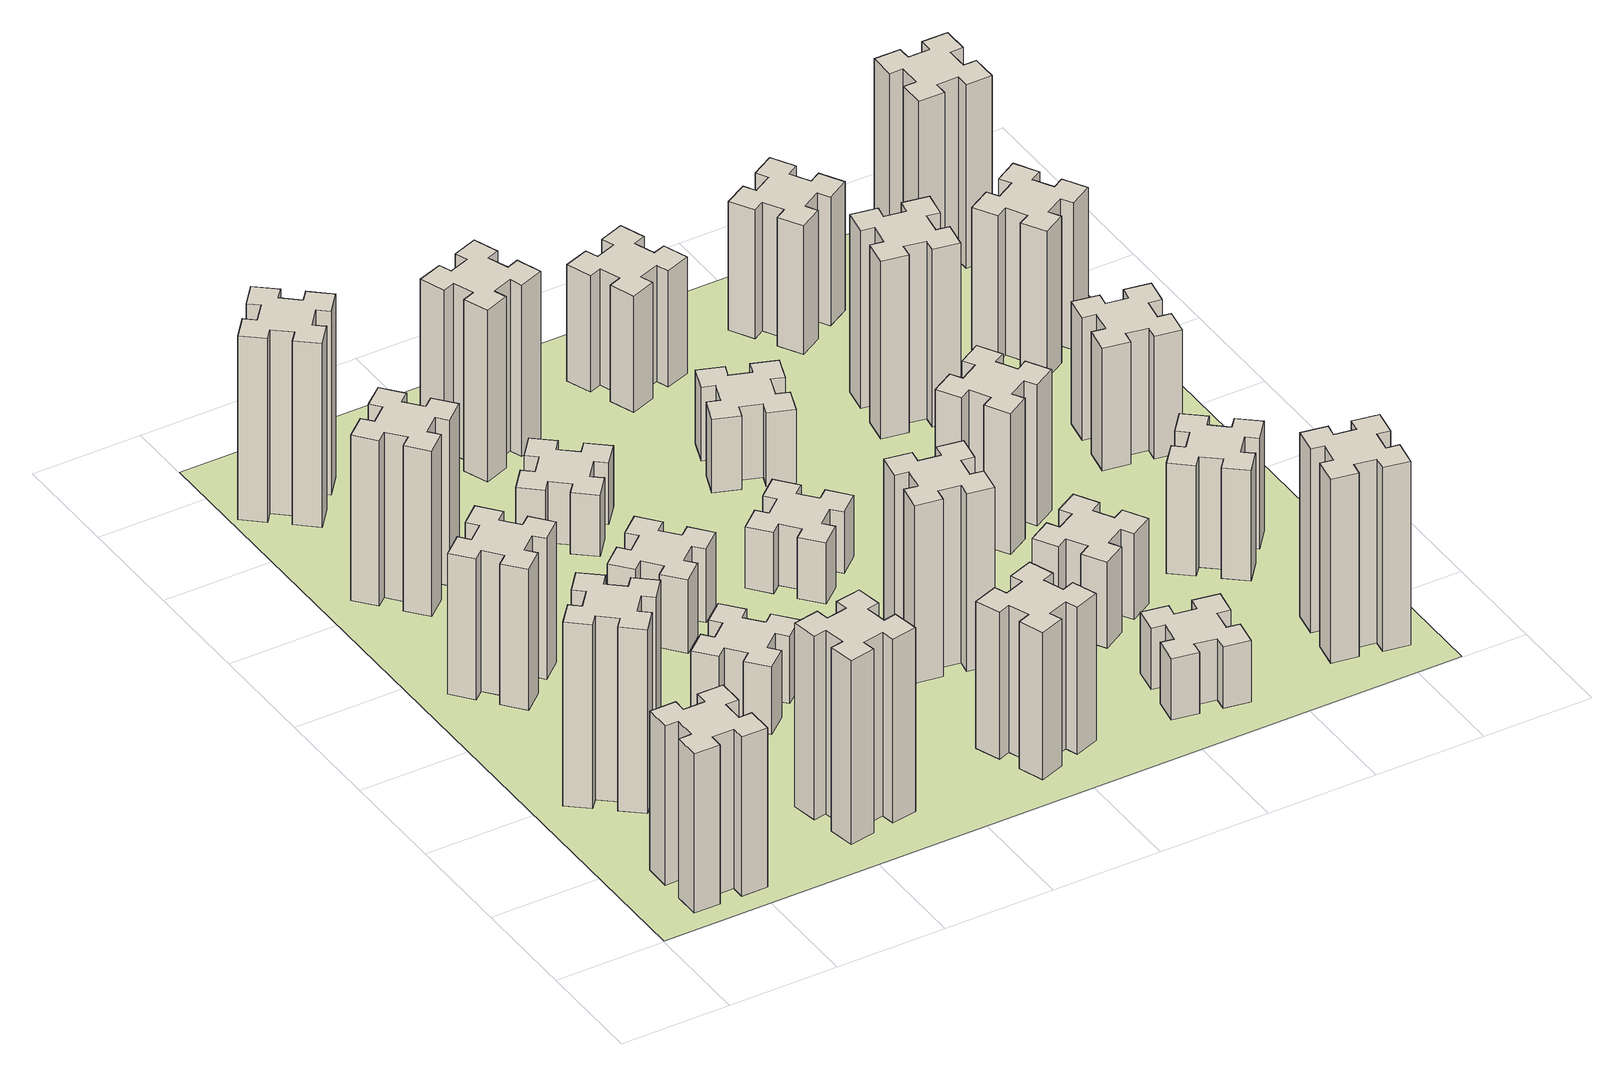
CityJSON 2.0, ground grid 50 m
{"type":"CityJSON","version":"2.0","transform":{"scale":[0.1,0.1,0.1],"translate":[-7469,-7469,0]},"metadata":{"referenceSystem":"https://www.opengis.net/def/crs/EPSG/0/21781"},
"CityObjects":{
"building1":{"type":"Building","attributes":{"class":"1000","function":"1000","usage":"1000","yearOfConstruction":2016,"roofType":"1000","measuredHeight":78,"storeysAboveGround":30,"storeysBelowGround":0},"geometry":[{"type":"Solid","lod":"1","boundaries":[[[[0,1,2,3,4,5,6,7,8,9,10,11,12,13,14,15,16,17,18,19]],[[17,16,20,21]],[[16,15,22,20]],[[15,14,23,22]],[[14,13,24,23]],[[13,12,25,24]],[[12,11,26,25]],[[11,10,27,26]],[[10,9,28,27]],[[9,8,29,28]],[[8,7,30,29]],[[7,6,31,30]],[[6,5,32,31]],[[5,4,33,32]],[[4,3,34,33]],[[3,2,35,34]],[[2,1,36,35]],[[1,0,37,36]],[[0,19,38,37]],[[19,18,39,38]],[[18,17,21,39]],[[24,25,26,27,28,29,30,31,32,33,34,35,36,37,38,39,21,20,22,23]]]]}]},
"building2":{"type":"Building","attributes":{"class":"1000","function":"1000","usage":"1000","yearOfConstruction":2016,"roofType":"1000","measuredHeight":90,"storeysAboveGround":30,"storeysBelowGround":0},"geometry":[{"type":"Solid","lod":"1","boundaries":[[[[40,41,42,43,44,45,46,47,48,49,50,51,52,53,54,55,56,57,58,59]],[[57,56,60,61]],[[56,55,62,60]],[[55,54,63,62]],[[54,53,64,63]],[[53,52,65,64]],[[52,51,66,65]],[[51,50,67,66]],[[50,49,68,67]],[[49,48,69,68]],[[48,47,70,69]],[[47,46,71,70]],[[46,45,72,71]],[[45,44,73,72]],[[44,43,74,73]],[[43,42,75,74]],[[42,41,76,75]],[[41,40,77,76]],[[40,59,78,77]],[[59,58,79,78]],[[58,57,61,79]],[[64,65,66,67,68,69,70,71,72,73,74,75,76,77,78,79,61,60,62,63]]]]}]},
"building3":{"type":"Building","attributes":{"class":"1000","function":"1000","usage":"1000","yearOfConstruction":2016,"roofType":"1000","measuredHeight":69,"storeysAboveGround":30,"storeysBelowGround":0},"geometry":[{"type":"Solid","lod":"1","boundaries":[[[[80,81,82,83,84,85,86,87,88,89,90,91,92,93,94,95,96,97,98,99]],[[97,96,100,101]],[[96,95,102,100]],[[95,94,103,102]],[[94,93,104,103]],[[93,92,105,104]],[[92,91,106,105]],[[91,90,107,106]],[[90,89,108,107]],[[89,88,109,108]],[[88,87,110,109]],[[87,86,111,110]],[[86,85,112,111]],[[85,84,113,112]],[[84,83,114,113]],[[83,82,115,114]],[[82,81,116,115]],[[81,80,117,116]],[[80,99,118,117]],[[99,98,119,118]],[[98,97,101,119]],[[104,105,106,107,108,109,110,111,112,113,114,115,116,117,118,119,101,100,102,103]]]]}]},
"building4":{"type":"Building","attributes":{"class":"1000","function":"1000","usage":"1000","yearOfConstruction":2016,"roofType":"1000","measuredHeight":81,"storeysAboveGround":30,"storeysBelowGround":0},"geometry":[{"type":"Solid","lod":"1","boundaries":[[[[120,121,122,123,124,125,126,127,128,129,130,131,132,133,134,135,136,137,138,139]],[[137,136,140,141]],[[136,135,142,140]],[[135,134,143,142]],[[134,133,144,143]],[[133,132,145,144]],[[132,131,146,145]],[[131,130,147,146]],[[130,129,148,147]],[[129,128,149,148]],[[128,127,150,149]],[[127,126,151,150]],[[126,125,152,151]],[[125,124,153,152]],[[124,123,154,153]],[[123,122,155,154]],[[122,121,156,155]],[[121,120,157,156]],[[120,139,158,157]],[[139,138,159,158]],[[138,137,141,159]],[[144,145,146,147,148,149,150,151,152,153,154,155,156,157,158,159,141,140,142,143]]]]}]},
"building5":{"type":"Building","attributes":{"class":"1000","function":"1000","usage":"1000","yearOfConstruction":2016,"roofType":"1000","measuredHeight":90,"storeysAboveGround":30,"storeysBelowGround":0},"geometry":[{"type":"Solid","lod":"1","boundaries":[[[[160,161,162,163,164,165,166,167,168,169,170,171,172,173,174,175,176,177,178,179]],[[177,176,180,181]],[[176,175,182,180]],[[175,174,183,182]],[[174,173,184,183]],[[173,172,185,184]],[[172,171,186,185]],[[171,170,187,186]],[[170,169,188,187]],[[169,168,189,188]],[[168,167,190,189]],[[167,166,191,190]],[[166,165,192,191]],[[165,164,193,192]],[[164,163,194,193]],[[163,162,195,194]],[[162,161,196,195]],[[161,160,197,196]],[[160,179,198,197]],[[179,178,199,198]],[[178,177,181,199]],[[184,185,186,187,188,189,190,191,192,193,194,195,196,197,198,199,181,180,182,183]]]]}]},
"building6":{"type":"Building","attributes":{"class":"1000","function":"1000","usage":"1000","yearOfConstruction":2016,"roofType":"1000","measuredHeight":90,"storeysAboveGround":30,"storeysBelowGround":0},"geometry":[{"type":"Solid","lod":"1","boundaries":[[[[200,201,202,203,204,205,206,207,208,209,210,211,212,213,214,215,216,217,218,219]],[[217,216,220,221]],[[216,215,222,220]],[[215,214,223,222]],[[214,213,224,223]],[[213,212,225,224]],[[212,211,226,225]],[[211,210,227,226]],[[210,209,228,227]],[[209,208,229,228]],[[208,207,230,229]],[[207,206,231,230]],[[206,205,232,231]],[[205,204,233,232]],[[204,203,234,233]],[[203,202,235,234]],[[202,201,236,235]],[[201,200,237,236]],[[200,219,238,237]],[[219,218,239,238]],[[218,217,221,239]],[[224,225,226,227,228,229,230,231,232,233,234,235,236,237,238,239,221,220,222,223]]]]}]},
"building7":{"type":"Building","attributes":{"class":"1000","function":"1000","usage":"1000","yearOfConstruction":2016,"roofType":"1000","measuredHeight":33,"storeysAboveGround":30,"storeysBelowGround":0},"geometry":[{"type":"Solid","lod":"1","boundaries":[[[[240,241,242,243,244,245,246,247,248,249,250,251,252,253,254,255,256,257,258,259]],[[257,256,260,261]],[[256,255,262,260]],[[255,254,263,262]],[[254,253,264,263]],[[253,252,265,264]],[[252,251,266,265]],[[251,250,267,266]],[[250,249,268,267]],[[249,248,269,268]],[[248,247,270,269]],[[247,246,271,270]],[[246,245,272,271]],[[245,244,273,272]],[[244,243,274,273]],[[243,242,275,274]],[[242,241,276,275]],[[241,240,277,276]],[[240,259,278,277]],[[259,258,279,278]],[[258,257,261,279]],[[264,265,266,267,268,269,270,271,272,273,274,275,276,277,278,279,261,260,262,263]]]]}]},
"building8":{"type":"Building","attributes":{"class":"1000","function":"1000","usage":"1000","yearOfConstruction":2016,"roofType":"1000","measuredHeight":36,"storeysAboveGround":30,"storeysBelowGround":0},"geometry":[{"type":"Solid","lod":"1","boundaries":[[[[280,281,282,283,284,285,286,287,288,289,290,291,292,293,294,295,296,297,298,299]],[[297,296,300,301]],[[296,295,302,300]],[[295,294,303,302]],[[294,293,304,303]],[[293,292,305,304]],[[292,291,306,305]],[[291,290,307,306]],[[290,289,308,307]],[[289,288,309,308]],[[288,287,310,309]],[[287,286,311,310]],[[286,285,312,311]],[[285,284,313,312]],[[284,283,314,313]],[[283,282,315,314]],[[282,281,316,315]],[[281,280,317,316]],[[280,299,318,317]],[[299,298,319,318]],[[298,297,301,319]],[[304,305,306,307,308,309,310,311,312,313,314,315,316,317,318,319,301,300,302,303]]]]}]},
"building9":{"type":"Building","attributes":{"class":"1000","function":"1000","usage":"1000","yearOfConstruction":2016,"roofType":"1000","measuredHeight":30,"storeysAboveGround":30,"storeysBelowGround":0},"geometry":[{"type":"Solid","lod":"1","boundaries":[[[[320,321,322,323,324,325,326,327,328,329,330,331,332,333,334,335,336,337,338,339]],[[337,336,340,341]],[[336,335,342,340]],[[335,334,343,342]],[[334,333,344,343]],[[333,332,345,344]],[[332,331,346,345]],[[331,330,347,346]],[[330,329,348,347]],[[329,328,349,348]],[[328,327,350,349]],[[327,326,351,350]],[[326,325,352,351]],[[325,324,353,352]],[[324,323,354,353]],[[323,322,355,354]],[[322,321,356,355]],[[321,320,357,356]],[[320,339,358,357]],[[339,338,359,358]],[[338,337,341,359]],[[344,345,346,347,348,349,350,351,352,353,354,355,356,357,358,359,341,340,342,343]]]]}]},
"building10":{"type":"Building","attributes":{"class":"1000","function":"1000","usage":"1000","yearOfConstruction":2016,"roofType":"1000","measuredHeight":72,"storeysAboveGround":30,"storeysBelowGround":0},"geometry":[{"type":"Solid","lod":"1","boundaries":[[[[360,361,362,363,364,365,366,367,368,369,370,371,372,373,374,375,376,377,378,379]],[[377,376,380,381]],[[376,375,382,380]],[[375,374,383,382]],[[374,373,384,383]],[[373,372,385,384]],[[372,371,386,385]],[[371,370,387,386]],[[370,369,388,387]],[[369,368,389,388]],[[368,367,390,389]],[[367,366,391,390]],[[366,365,392,391]],[[365,364,393,392]],[[364,363,394,393]],[[363,362,395,394]],[[362,361,396,395]],[[361,360,397,396]],[[360,379,398,397]],[[379,378,399,398]],[[378,377,381,399]],[[384,385,386,387,388,389,390,391,392,393,394,395,396,397,398,399,381,380,382,383]]]]}]},
"building11":{"type":"Building","attributes":{"class":"1000","function":"1000","usage":"1000","yearOfConstruction":2016,"roofType":"1000","measuredHeight":84,"storeysAboveGround":30,"storeysBelowGround":0},"geometry":[{"type":"Solid","lod":"1","boundaries":[[[[400,401,402,403,404,405,406,407,408,409,410,411,412,413,414,415,416,417,418,419]],[[417,416,420,421]],[[416,415,422,420]],[[415,414,423,422]],[[414,413,424,423]],[[413,412,425,424]],[[412,411,426,425]],[[411,410,427,426]],[[410,409,428,427]],[[409,408,429,428]],[[408,407,430,429]],[[407,406,431,430]],[[406,405,432,431]],[[405,404,433,432]],[[404,403,434,433]],[[403,402,435,434]],[[402,401,436,435]],[[401,400,437,436]],[[400,419,438,437]],[[419,418,439,438]],[[418,417,421,439]],[[424,425,426,427,428,429,430,431,432,433,434,435,436,437,438,439,421,420,422,423]]]]}]},
"building12":{"type":"Building","attributes":{"class":"1000","function":"1000","usage":"1000","yearOfConstruction":2016,"roofType":"1000","measuredHeight":87,"storeysAboveGround":30,"storeysBelowGround":0},"geometry":[{"type":"Solid","lod":"1","boundaries":[[[[440,441,442,443,444,445,446,447,448,449,450,451,452,453,454,455,456,457,458,459]],[[457,456,460,461]],[[456,455,462,460]],[[455,454,463,462]],[[454,453,464,463]],[[453,452,465,464]],[[452,451,466,465]],[[451,450,467,466]],[[450,449,468,467]],[[449,448,469,468]],[[448,447,470,469]],[[447,446,471,470]],[[446,445,472,471]],[[445,444,473,472]],[[444,443,474,473]],[[443,442,475,474]],[[442,441,476,475]],[[441,440,477,476]],[[440,459,478,477]],[[459,458,479,478]],[[458,457,461,479]],[[464,465,466,467,468,469,470,471,472,473,474,475,476,477,478,479,461,460,462,463]]]]}]},
"building13":{"type":"Building","attributes":{"class":"1000","function":"1000","usage":"1000","yearOfConstruction":2016,"roofType":"1000","measuredHeight":30,"storeysAboveGround":30,"storeysBelowGround":0},"geometry":[{"type":"Solid","lod":"1","boundaries":[[[[480,481,482,483,484,485,486,487,488,489,490,491,492,493,494,495,496,497,498,499]],[[497,496,500,501]],[[496,495,502,500]],[[495,494,503,502]],[[494,493,504,503]],[[493,492,505,504]],[[492,491,506,505]],[[491,490,507,506]],[[490,489,508,507]],[[489,488,509,508]],[[488,487,510,509]],[[487,486,511,510]],[[486,485,512,511]],[[485,484,513,512]],[[484,483,514,513]],[[483,482,515,514]],[[482,481,516,515]],[[481,480,517,516]],[[480,499,518,517]],[[499,498,519,518]],[[498,497,501,519]],[[504,505,506,507,508,509,510,511,512,513,514,515,516,517,518,519,501,500,502,503]]]]}]},
"building14":{"type":"Building","attributes":{"class":"1000","function":"1000","usage":"1000","yearOfConstruction":2016,"roofType":"1000","measuredHeight":36,"storeysAboveGround":30,"storeysBelowGround":0},"geometry":[{"type":"Solid","lod":"1","boundaries":[[[[520,521,522,523,524,525,526,527,528,529,530,531,532,533,534,535,536,537,538,539]],[[537,536,540,541]],[[536,535,542,540]],[[535,534,543,542]],[[534,533,544,543]],[[533,532,545,544]],[[532,531,546,545]],[[531,530,547,546]],[[530,529,548,547]],[[529,528,549,548]],[[528,527,550,549]],[[527,526,551,550]],[[526,525,552,551]],[[525,524,553,552]],[[524,523,554,553]],[[523,522,555,554]],[[522,521,556,555]],[[521,520,557,556]],[[520,539,558,557]],[[539,538,559,558]],[[538,537,541,559]],[[544,545,546,547,548,549,550,551,552,553,554,555,556,557,558,559,541,540,542,543]]]]}]},
"building15":{"type":"Building","attributes":{"class":"1000","function":"1000","usage":"1000","yearOfConstruction":2016,"roofType":"1000","measuredHeight":30,"storeysAboveGround":30,"storeysBelowGround":0},"geometry":[{"type":"Solid","lod":"1","boundaries":[[[[560,561,562,563,564,565,566,567,568,569,570,571,572,573,574,575,576,577,578,579]],[[577,576,580,581]],[[576,575,582,580]],[[575,574,583,582]],[[574,573,584,583]],[[573,572,585,584]],[[572,571,586,585]],[[571,570,587,586]],[[570,569,588,587]],[[569,568,589,588]],[[568,567,590,589]],[[567,566,591,590]],[[566,565,592,591]],[[565,564,593,592]],[[564,563,594,593]],[[563,562,595,594]],[[562,561,596,595]],[[561,560,597,596]],[[560,579,598,597]],[[579,578,599,598]],[[578,577,581,599]],[[584,585,586,587,588,589,590,591,592,593,594,595,596,597,598,599,581,580,582,583]]]]}]},
"building16":{"type":"Building","attributes":{"class":"1000","function":"1000","usage":"1000","yearOfConstruction":2016,"roofType":"1000","measuredHeight":57,"storeysAboveGround":30,"storeysBelowGround":0},"geometry":[{"type":"Solid","lod":"1","boundaries":[[[[600,601,602,603,604,605,606,607,608,609,610,611,612,613,614,615,616,617,618,619]],[[617,616,620,621]],[[616,615,622,620]],[[615,614,623,622]],[[614,613,624,623]],[[613,612,625,624]],[[612,611,626,625]],[[611,610,627,626]],[[610,609,628,627]],[[609,608,629,628]],[[608,607,630,629]],[[607,606,631,630]],[[606,605,632,631]],[[605,604,633,632]],[[604,603,634,633]],[[603,602,635,634]],[[602,601,636,635]],[[601,600,637,636]],[[600,619,638,637]],[[619,618,639,638]],[[618,617,621,639]],[[624,625,626,627,628,629,630,631,632,633,634,635,636,637,638,639,621,620,622,623]]]]}]},
"building17":{"type":"Building","attributes":{"class":"1000","function":"1000","usage":"1000","yearOfConstruction":2016,"roofType":"1000","measuredHeight":42,"storeysAboveGround":30,"storeysBelowGround":0},"geometry":[{"type":"Solid","lod":"1","boundaries":[[[[640,641,642,643,644,645,646,647,648,649,650,651,652,653,654,655,656,657,658,659]],[[657,656,660,661]],[[656,655,662,660]],[[655,654,663,662]],[[654,653,664,663]],[[653,652,665,664]],[[652,651,666,665]],[[651,650,667,666]],[[650,649,668,667]],[[649,648,669,668]],[[648,647,670,669]],[[647,646,671,670]],[[646,645,672,671]],[[645,644,673,672]],[[644,643,674,673]],[[643,642,675,674]],[[642,641,676,675]],[[641,640,677,676]],[[640,659,678,677]],[[659,658,679,678]],[[658,657,661,679]],[[664,665,666,667,668,669,670,671,672,673,674,675,676,677,678,679,661,660,662,663]]]]}]},
"building18":{"type":"Building","attributes":{"class":"1000","function":"1000","usage":"1000","yearOfConstruction":2016,"roofType":"1000","measuredHeight":69,"storeysAboveGround":30,"storeysBelowGround":0},"geometry":[{"type":"Solid","lod":"1","boundaries":[[[[680,681,682,683,684,685,686,687,688,689,690,691,692,693,694,695,696,697,698,699]],[[697,696,700,701]],[[696,695,702,700]],[[695,694,703,702]],[[694,693,704,703]],[[693,692,705,704]],[[692,691,706,705]],[[691,690,707,706]],[[690,689,708,707]],[[689,688,709,708]],[[688,687,710,709]],[[687,686,711,710]],[[686,685,712,711]],[[685,684,713,712]],[[684,683,714,713]],[[683,682,715,714]],[[682,681,716,715]],[[681,680,717,716]],[[680,699,718,717]],[[699,698,719,718]],[[698,697,701,719]],[[704,705,706,707,708,709,710,711,712,713,714,715,716,717,718,719,701,700,702,703]]]]}]},
"building19":{"type":"Building","attributes":{"class":"1000","function":"1000","usage":"1000","yearOfConstruction":2016,"roofType":"1000","measuredHeight":87,"storeysAboveGround":30,"storeysBelowGround":0},"geometry":[{"type":"Solid","lod":"1","boundaries":[[[[720,721,722,723,724,725,726,727,728,729,730,731,732,733,734,735,736,737,738,739]],[[737,736,740,741]],[[736,735,742,740]],[[735,734,743,742]],[[734,733,744,743]],[[733,732,745,744]],[[732,731,746,745]],[[731,730,747,746]],[[730,729,748,747]],[[729,728,749,748]],[[728,727,750,749]],[[727,726,751,750]],[[726,725,752,751]],[[725,724,753,752]],[[724,723,754,753]],[[723,722,755,754]],[[722,721,756,755]],[[721,720,757,756]],[[720,739,758,757]],[[739,738,759,758]],[[738,737,741,759]],[[744,745,746,747,748,749,750,751,752,753,754,755,756,757,758,759,741,740,742,743]]]]}]},
"building20":{"type":"Building","attributes":{"class":"1000","function":"1000","usage":"1000","yearOfConstruction":2016,"roofType":"1000","measuredHeight":90,"storeysAboveGround":30,"storeysBelowGround":0},"geometry":[{"type":"Solid","lod":"1","boundaries":[[[[760,761,762,763,764,765,766,767,768,769,770,771,772,773,774,775,776,777,778,779]],[[777,776,780,781]],[[776,775,782,780]],[[775,774,783,782]],[[774,773,784,783]],[[773,772,785,784]],[[772,771,786,785]],[[771,770,787,786]],[[770,769,788,787]],[[769,768,789,788]],[[768,767,790,789]],[[767,766,791,790]],[[766,765,792,791]],[[765,764,793,792]],[[764,763,794,793]],[[763,762,795,794]],[[762,761,796,795]],[[761,760,797,796]],[[760,779,798,797]],[[779,778,799,798]],[[778,777,781,799]],[[784,785,786,787,788,789,790,791,792,793,794,795,796,797,798,799,781,780,782,783]]]]}]},
"building21":{"type":"Building","attributes":{"class":"1000","function":"1000","usage":"1000","yearOfConstruction":2016,"roofType":"1000","measuredHeight":54,"storeysAboveGround":30,"storeysBelowGround":0},"geometry":[{"type":"Solid","lod":"1","boundaries":[[[[800,801,802,803,804,805,806,807,808,809,810,811,812,813,814,815,816,817,818,819]],[[817,816,820,821]],[[816,815,822,820]],[[815,814,823,822]],[[814,813,824,823]],[[813,812,825,824]],[[812,811,826,825]],[[811,810,827,826]],[[810,809,828,827]],[[809,808,829,828]],[[808,807,830,829]],[[807,806,831,830]],[[806,805,832,831]],[[805,804,833,832]],[[804,803,834,833]],[[803,802,835,834]],[[802,801,836,835]],[[801,800,837,836]],[[800,819,838,837]],[[819,818,839,838]],[[818,817,821,839]],[[824,825,826,827,828,829,830,831,832,833,834,835,836,837,838,839,821,820,822,823]]]]}]},
"building22":{"type":"Building","attributes":{"class":"1000","function":"1000","usage":"1000","yearOfConstruction":2016,"roofType":"1000","measuredHeight":63,"storeysAboveGround":30,"storeysBelowGround":0},"geometry":[{"type":"Solid","lod":"1","boundaries":[[[[840,841,842,843,844,845,846,847,848,849,850,851,852,853,854,855,856,857,858,859]],[[857,856,860,861]],[[856,855,862,860]],[[855,854,863,862]],[[854,853,864,863]],[[853,852,865,864]],[[852,851,866,865]],[[851,850,867,866]],[[850,849,868,867]],[[849,848,869,868]],[[848,847,870,869]],[[847,846,871,870]],[[846,845,872,871]],[[845,844,873,872]],[[844,843,874,873]],[[843,842,875,874]],[[842,841,876,875]],[[841,840,877,876]],[[840,859,878,877]],[[859,858,879,878]],[[858,857,861,879]],[[864,865,866,867,868,869,870,871,872,873,874,875,876,877,878,879,861,860,862,863]]]]}]},
"building23":{"type":"Building","attributes":{"class":"1000","function":"1000","usage":"1000","yearOfConstruction":2016,"roofType":"1000","measuredHeight":60,"storeysAboveGround":30,"storeysBelowGround":0},"geometry":[{"type":"Solid","lod":"1","boundaries":[[[[880,881,882,883,884,885,886,887,888,889,890,891,892,893,894,895,896,897,898,899]],[[897,896,900,901]],[[896,895,902,900]],[[895,894,903,902]],[[894,893,904,903]],[[893,892,905,904]],[[892,891,906,905]],[[891,890,907,906]],[[890,889,908,907]],[[889,888,909,908]],[[888,887,910,909]],[[887,886,911,910]],[[886,885,912,911]],[[885,884,913,912]],[[884,883,914,913]],[[883,882,915,914]],[[882,881,916,915]],[[881,880,917,916]],[[880,899,918,917]],[[899,898,919,918]],[[898,897,901,919]],[[904,905,906,907,908,909,910,911,912,913,914,915,916,917,918,919,901,900,902,903]]]]}]},
"building24":{"type":"Building","attributes":{"class":"1000","function":"1000","usage":"1000","yearOfConstruction":2016,"roofType":"1000","measuredHeight":72,"storeysAboveGround":30,"storeysBelowGround":0},"geometry":[{"type":"Solid","lod":"1","boundaries":[[[[920,921,922,923,924,925,926,927,928,929,930,931,932,933,934,935,936,937,938,939]],[[937,936,940,941]],[[936,935,942,940]],[[935,934,943,942]],[[934,933,944,943]],[[933,932,945,944]],[[932,931,946,945]],[[931,930,947,946]],[[930,929,948,947]],[[929,928,949,948]],[[928,927,950,949]],[[927,926,951,950]],[[926,925,952,951]],[[925,924,953,952]],[[924,923,954,953]],[[923,922,955,954]],[[922,921,956,955]],[[921,920,957,956]],[[920,939,958,957]],[[939,938,959,958]],[[938,937,941,959]],[[944,945,946,947,948,949,950,951,952,953,954,955,956,957,958,959,941,940,942,943]]]]}]},
"building25":{"type":"Building","attributes":{"class":"1000","function":"1000","usage":"1000","yearOfConstruction":2016,"roofType":"1000","measuredHeight":90,"storeysAboveGround":30,"storeysBelowGround":0},"geometry":[{"type":"Solid","lod":"1","boundaries":[[[[960,961,962,963,964,965,966,967,968,969,970,971,972,973,974,975,976,977,978,979]],[[977,976,980,981]],[[976,975,982,980]],[[975,974,983,982]],[[974,973,984,983]],[[973,972,985,984]],[[972,971,986,985]],[[971,970,987,986]],[[970,969,988,987]],[[969,968,989,988]],[[968,967,990,989]],[[967,966,991,990]],[[966,965,992,991]],[[965,964,993,992]],[[964,963,994,993]],[[963,962,995,994]],[[962,961,996,995]],[[961,960,997,996]],[[960,979,998,997]],[[979,978,999,998]],[[978,977,981,999]],[[984,985,986,987,988,989,990,991,992,993,994,995,996,997,998,999,981,980,982,983]]]]}]},
"landuse1":{"type":"LandUse","attributes":{"name":"plot1","function":"1010"},"geometry":[{"type":"MultiSurface","lod":"1","boundaries":[[[1000,1001,1002,1003]]]}]}
},
"vertices":[
[265,325,0],[265,225,0],[205,225,0],[205,105,0],[325,105,0],[325,165,0],[425,165,0],[425,105,0],[545,105,0],[545,225,0],[485,225,0],[485,325,0],[545,325,0],[545,445,0],[425,445,0],[425,385,0],[325,385,0],[325,445,0],[205,445,0],[205,325,0],[325,385,780],[325,445,780],[425,385,780],[425,445,780],[545,445,780],[545,325,780],[485,325,780],[485,225,780],[545,225,780],[545,105,780],[425,105,780],[425,165,780],[325,165,780],[325,105,780],[205,105,780],[205,225,780],[265,225,780],[265,325,780],[205,325,780],[205,445,780],
[484,1067,0],[408,1132,0],[446,1178,0],[354,1255,0],[277,1163,0],[323,1124,0],[259,1048,0],[213,1086,0],[136,994,0],[228,917,0],[266,963,0],[343,899,0],[304,853,0],[396,776,0],[473,868,0],[427,906,0],[492,983,0],[538,944,0],[615,1036,0],[523,1113,0],[492,983,900],[538,944,900],[427,906,900],[473,868,900],[396,776,900],[304,853,900],[343,899,900],[266,963,900],[228,917,900],[136,994,900],[213,1086,900],[259,1048,900],[323,1124,900],[277,1163,900],[354,1255,900],[446,1178,900],[408,1132,900],[484,1067,900],[523,1113,900],[615,1036,900],
[492,1888,0],[427,1964,0],[473,2003,0],[396,2095,0],[304,2018,0],[343,1972,0],[266,1907,0],[228,1953,0],[136,1876,0],[213,1784,0],[259,1823,0],[323,1746,0],[277,1708,0],[354,1616,0],[446,1693,0],[408,1739,0],[484,1803,0],[523,1757,0],[615,1834,0],[538,1926,0],[484,1803,690],[523,1757,690],[408,1739,690],[446,1693,690],[354,1616,690],[277,1708,690],[323,1746,690],[259,1823,690],[213,1784,690],[136,1876,690],[228,1953,690],[266,1907,690],[343,1972,690],[304,2018,690],[396,2095,690],[473,2003,690],[427,1964,690],[492,1888,690],[538,1926,690],[615,1834,690],
[343,2712,0],[266,2647,0],[228,2693,0],[136,2616,0],[213,2524,0],[259,2563,0],[323,2486,0],[277,2448,0],[354,2356,0],[446,2433,0],[408,2479,0],[484,2543,0],[523,2497,0],[615,2574,0],[538,2666,0],[492,2628,0],[427,2704,0],[473,2743,0],[396,2835,0],[304,2758,0],[427,2704,810],[473,2743,810],[492,2628,810],[538,2666,810],[615,2574,810],[523,2497,810],[484,2543,810],[408,2479,810],[446,2433,810],[354,2356,810],[277,2448,810],[323,2486,810],[259,2563,810],[213,2524,810],[136,2616,810],[228,2693,810],[266,2647,810],[343,2712,810],[304,2758,810],[396,2835,810],
[1085,258,0],[1184,276,0],[1194,217,0],[1312,237,0],[1291,356,0],[1232,345,0],[1215,444,0],[1274,454,0],[1253,572,0],[1135,551,0],[1145,492,0],[1047,475,0],[1037,534,0],[918,513,0],[939,395,0],[998,405,0],[1016,307,0],[957,297,0],[977,178,0],[1096,199,0],[1016,307,900],[957,297,900],[998,405,900],[939,395,900],[918,513,900],[1037,534,900],[1047,475,900],[1145,492,900],[1135,551,900],[1253,572,900],[1274,454,900],[1215,444,900],[1232,345,900],[1291,356,900],[1312,237,900],[1194,217,900],[1184,276,900],[1085,258,900],[1096,199,900],[977,178,900],
[384,3387,0],[308,3452,0],[346,3498,0],[254,3575,0],[177,3483,0],[223,3444,0],[159,3368,0],[113,3406,0],[36,3314,0],[128,3237,0],[166,3283,0],[243,3219,0],[204,3173,0],[296,3096,0],[373,3188,0],[327,3226,0],[392,3303,0],[438,3264,0],[515,3356,0],[423,3433,0],[392,3303,900],[438,3264,900],[327,3226,900],[373,3188,900],[296,3096,900],[204,3173,900],[243,3219,900],[166,3283,900],[128,3237,900],[36,3314,900],[113,3406,900],[159,3368,900],[223,3444,900],[177,3483,900],[254,3575,900],[346,3498,900],[308,3452,900],[384,3387,900],[423,3433,900],[515,3356,900],
[1083,1332,0],[1006,1267,0],[968,1313,0],[876,1236,0],[953,1144,0],[999,1183,0],[1063,1106,0],[1017,1068,0],[1094,976,0],[1186,1053,0],[1148,1099,0],[1224,1163,0],[1263,1117,0],[1355,1194,0],[1278,1286,0],[1232,1248,0],[1167,1324,0],[1213,1363,0],[1136,1455,0],[1044,1378,0],[1167,1324,330],[1213,1363,330],[1232,1248,330],[1278,1286,330],[1355,1194,330],[1263,1117,330],[1224,1163,330],[1148,1099,330],[1186,1053,330],[1094,976,330],[1017,1068,330],[1063,1106,330],[999,1183,330],[953,1144,330],[876,1236,330],[968,1313,330],[1006,1267,330],[1083,1332,330],[1044,1378,330],[1136,1455,330],
[1083,1972,0],[1006,1907,0],[968,1953,0],[876,1876,0],[953,1784,0],[999,1823,0],[1063,1746,0],[1017,1708,0],[1094,1616,0],[1186,1693,0],[1148,1739,0],[1224,1803,0],[1263,1757,0],[1355,1834,0],[1278,1926,0],[1232,1888,0],[1167,1964,0],[1213,2003,0],[1136,2095,0],[1044,2018,0],[1167,1964,360],[1213,2003,360],[1232,1888,360],[1278,1926,360],[1355,1834,360],[1263,1757,360],[1224,1803,360],[1148,1739,360],[1186,1693,360],[1094,1616,360],[1017,1708,360],[1063,1746,360],[999,1823,360],[953,1784,360],[876,1876,360],[968,1953,360],[1006,1907,360],[1083,1972,360],[1044,2018,360],[1136,2095,360],
[1006,2543,0],[1083,2479,0],[1044,2433,0],[1136,2356,0],[1213,2448,0],[1167,2486,0],[1232,2563,0],[1278,2524,0],[1355,2616,0],[1263,2693,0],[1224,2647,0],[1148,2712,0],[1186,2758,0],[1094,2835,0],[1017,2743,0],[1063,2704,0],[999,2628,0],[953,2666,0],[876,2574,0],[968,2497,0],[999,2628,300],[953,2666,300],[1063,2704,300],[1017,2743,300],[1094,2835,300],[1186,2758,300],[1148,2712,300],[1224,2647,300],[1263,2693,300],[1355,2616,300],[1278,2524,300],[1232,2563,300],[1167,2486,300],[1213,2448,300],[1136,2356,300],[1044,2433,300],[1083,2479,300],[1006,2543,300],[968,2497,300],[876,2574,300],
[1965,496,0],[1871,462,0],[1850,518,0],[1737,477,0],[1779,364,0],[1835,385,0],[1869,291,0],[1813,270,0],[1854,157,0],[1967,199,0],[1946,255,0],[2040,289,0],[2060,233,0],[2173,274,0],[2132,387,0],[2076,366,0],[2042,460,0],[2098,480,0],[2057,593,0],[1944,552,0],[2042,460,720],[2098,480,720],[2076,366,720],[2132,387,720],[2173,274,720],[2060,233,720],[2040,289,720],[1946,255,720],[1967,199,720],[1854,157,720],[1813,270,720],[1869,291,720],[1835,385,720],[1779,364,720],[1737,477,720],[1850,518,720],[1871,462,720],[1965,496,720],[1944,552,720],[2057,593,720],
[1125,3356,0],[1031,3322,0],[1010,3378,0],[897,3337,0],[939,3224,0],[995,3245,0],[1029,3151,0],[973,3130,0],[1014,3017,0],[1127,3059,0],[1106,3115,0],[1200,3149,0],[1220,3093,0],[1333,3134,0],[1292,3247,0],[1236,3226,0],[1202,3320,0],[1258,3340,0],[1217,3453,0],[1104,3412,0],[1202,3320,840],[1258,3340,840],[1236,3226,840],[1292,3247,840],[1333,3134,840],[1220,3093,840],[1200,3149,840],[1106,3115,840],[1127,3059,840],[1014,3017,840],[973,3130,840],[1029,3151,840],[995,3245,840],[939,3224,840],[897,3337,840],[1010,3378,840],[1031,3322,840],[1125,3356,840],[1104,3412,840],[1217,3453,840],
[2055,1047,0],[2072,1145,0],[2131,1135,0],[2152,1253,0],[2034,1274,0],[2024,1215,0],[1925,1232,0],[1936,1291,0],[1817,1312,0],[1797,1194,0],[1856,1184,0],[1838,1085,0],[1779,1096,0],[1758,977,0],[1877,957,0],[1887,1016,0],[1985,998,0],[1975,939,0],[2093,918,0],[2114,1037,0],[1985,998,870],[1975,939,870],[1887,1016,870],[1877,957,870],[1758,977,870],[1779,1096,870],[1838,1085,870],[1856,1184,870],[1797,1194,870],[1817,1312,870],[1936,1291,870],[1925,1232,870],[2024,1215,870],[2034,1274,870],[2152,1253,870],[2131,1135,870],[2072,1145,870],[2055,1047,870],[2114,1037,870],[2093,918,870],
[1872,1888,0],[1807,1964,0],[1853,2003,0],[1776,2095,0],[1684,2018,0],[1723,1972,0],[1646,1907,0],[1608,1953,0],[1516,1876,0],[1593,1784,0],[1639,1823,0],[1703,1746,0],[1657,1708,0],[1734,1616,0],[1826,1693,0],[1788,1739,0],[1864,1803,0],[1903,1757,0],[1995,1834,0],[1918,1926,0],[1864,1803,300],[1903,1757,300],[1788,1739,300],[1826,1693,300],[1734,1616,300],[1657,1708,300],[1703,1746,300],[1639,1823,300],[1593,1784,300],[1516,1876,300],[1608,1953,300],[1646,1907,300],[1723,1972,300],[1684,2018,300],[1776,2095,300],[1853,2003,300],[1807,1964,300],[1872,1888,300],[1918,1926,300],[1995,1834,300],
[2040,2682,0],[1946,2716,0],[1967,2772,0],[1854,2813,0],[1813,2700,0],[1869,2680,0],[1835,2586,0],[1779,2607,0],[1737,2494,0],[1850,2453,0],[1871,2509,0],[1965,2475,0],[1944,2419,0],[2057,2377,0],[2098,2490,0],[2042,2511,0],[2076,2605,0],[2132,2584,0],[2173,2697,0],[2060,2738,0],[2076,2605,360],[2132,2584,360],[2042,2511,360],[2098,2490,360],[2057,2377,360],[1944,2419,360],[1965,2475,360],[1871,2509,360],[1850,2453,360],[1737,2494,360],[1779,2607,360],[1835,2586,360],[1869,2680,360],[1813,2700,360],[1854,2813,360],[1967,2772,360],[1946,2716,360],[2040,2682,360],[2060,2738,360],[2173,2697,360],
[2596,444,0],[2578,345,0],[2519,356,0],[2498,237,0],[2617,217,0],[2627,276,0],[2725,258,0],[2715,199,0],[2833,178,0],[2854,297,0],[2795,307,0],[2812,405,0],[2871,395,0],[2892,513,0],[2774,534,0],[2764,475,0],[2665,492,0],[2676,551,0],[2557,572,0],[2537,454,0],[2665,492,300],[2676,551,300],[2764,475,300],[2774,534,300],[2892,513,300],[2871,395,300],[2812,405,300],[2795,307,300],[2854,297,300],[2833,178,300],[2715,199,300],[2725,258,300],[2627,276,300],[2617,217,300],[2498,237,300],[2519,356,300],[2578,345,300],[2596,444,300],[2537,454,300],[2557,572,300],
[1846,3215,0],[1940,3249,0],[1960,3193,0],[2073,3234,0],[2032,3347,0],[1976,3326,0],[1942,3420,0],[1998,3440,0],[1957,3553,0],[1844,3512,0],[1865,3456,0],[1771,3422,0],[1750,3478,0],[1637,3437,0],[1679,3324,0],[1735,3345,0],[1769,3251,0],[1713,3230,0],[1754,3117,0],[1867,3159,0],[1769,3251,570],[1713,3230,570],[1735,3345,570],[1679,3324,570],[1637,3437,570],[1750,3478,570],[1771,3422,570],[1865,3456,570],[1844,3512,570],[1957,3553,570],[1998,3440,570],[1942,3420,570],[1976,3326,570],[2032,3347,570],[2073,3234,570],[1960,3193,570],[1940,3249,570],[1846,3215,570],[1867,3159,570],[1754,3117,570],
[2584,1136,0],[2497,1086,0],[2467,1138,0],[2363,1078,0],[2423,974,0],[2475,1004,0],[2525,917,0],[2473,887,0],[2533,783,0],[2637,843,0],[2607,895,0],[2694,945,0],[2724,893,0],[2828,953,0],[2768,1057,0],[2716,1027,0],[2666,1114,0],[2718,1144,0],[2658,1248,0],[2554,1188,0],[2666,1114,420],[2718,1144,420],[2716,1027,420],[2768,1057,420],[2828,953,420],[2724,893,420],[2694,945,420],[2607,895,420],[2637,843,420],[2533,783,420],[2473,887,420],[2525,917,420],[2475,1004,420],[2423,974,420],[2363,1078,420],[2467,1138,420],[2497,1086,420],[2584,1136,420],[2554,1188,420],[2658,1248,420],
[2475,1744,0],[2525,1657,0],[2473,1627,0],[2533,1523,0],[2637,1583,0],[2607,1635,0],[2694,1685,0],[2724,1633,0],[2828,1693,0],[2768,1797,0],[2716,1767,0],[2666,1854,0],[2718,1884,0],[2658,1988,0],[2554,1928,0],[2584,1876,0],[2497,1826,0],[2467,1878,0],[2363,1818,0],[2423,1714,0],[2497,1826,690],[2467,1878,690],[2584,1876,690],[2554,1928,690],[2658,1988,690],[2718,1884,690],[2666,1854,690],[2716,1767,690],[2768,1797,690],[2828,1693,690],[2724,1633,690],[2694,1685,690],[2607,1635,690],[2637,1583,690],[2533,1523,690],[2473,1627,690],[2525,1657,690],[2475,1744,690],[2423,1714,690],[2363,1818,690],
[2627,2496,0],[2725,2478,0],[2715,2419,0],[2833,2398,0],[2854,2517,0],[2795,2527,0],[2812,2625,0],[2871,2615,0],[2892,2733,0],[2774,2754,0],[2764,2695,0],[2665,2712,0],[2676,2771,0],[2557,2792,0],[2537,2674,0],[2596,2664,0],[2578,2565,0],[2519,2576,0],[2498,2457,0],[2617,2437,0],[2578,2565,870],[2519,2576,870],[2596,2664,870],[2537,2674,870],[2557,2792,870],[2676,2771,870],[2665,2712,870],[2764,2695,870],[2774,2754,870],[2892,2733,870],[2871,2615,870],[2812,2625,870],[2795,2527,870],[2854,2517,870],[2833,2398,870],[2715,2419,870],[2725,2478,870],[2627,2496,870],[2617,2437,870],[2498,2457,870],
[3336,444,0],[3318,345,0],[3259,356,0],[3238,237,0],[3357,217,0],[3367,276,0],[3465,258,0],[3455,199,0],[3573,178,0],[3594,297,0],[3535,307,0],[3552,405,0],[3611,395,0],[3632,513,0],[3514,534,0],[3504,475,0],[3405,492,0],[3416,551,0],[3297,572,0],[3277,454,0],[3405,492,900],[3416,551,900],[3504,475,900],[3514,534,900],[3632,513,900],[3611,395,900],[3552,405,900],[3535,307,900],[3594,297,900],[3573,178,900],[3455,199,900],[3465,258,900],[3367,276,900],[3357,217,900],[3238,237,900],[3259,356,900],[3318,345,900],[3336,444,900],[3277,454,900],[3297,572,900],
[3287,1006,0],[3352,1083,0],[3398,1044,0],[3475,1136,0],[3383,1213,0],[3344,1167,0],[3268,1232,0],[3306,1278,0],[3214,1355,0],[3137,1263,0],[3183,1224,0],[3119,1148,0],[3073,1186,0],[2996,1094,0],[3088,1017,0],[3126,1063,0],[3203,999,0],[3164,953,0],[3256,876,0],[3333,968,0],[3203,999,540],[3164,953,540],[3126,1063,540],[3088,1017,540],[2996,1094,540],[3073,1186,540],[3119,1148,540],[3183,1224,540],[3137,1263,540],[3214,1355,540],[3306,1278,540],[3268,1232,540],[3344,1167,540],[3383,1213,540],[3475,1136,540],[3398,1044,540],[3352,1083,540],[3287,1006,540],[3333,968,540],[3256,876,540],
[2716,3347,0],[2666,3434,0],[2718,3464,0],[2658,3568,0],[2554,3508,0],[2584,3456,0],[2497,3406,0],[2467,3458,0],[2363,3398,0],[2423,3294,0],[2475,3324,0],[2525,3237,0],[2473,3207,0],[2533,3103,0],[2637,3163,0],[2607,3215,0],[2694,3265,0],[2724,3213,0],[2828,3273,0],[2768,3377,0],[2694,3265,630],[2724,3213,630],[2607,3215,630],[2637,3163,630],[2533,3103,630],[2473,3207,630],[2525,3237,630],[2475,3324,630],[2423,3294,630],[2363,3398,630],[2467,3458,630],[2497,3406,630],[2584,3456,630],[2554,3508,630],[2658,3568,630],[2718,3464,630],[2666,3434,630],[2716,3347,630],[2768,3377,630],[2828,3273,630],
[3267,1856,0],[3365,1838,0],[3355,1779,0],[3473,1758,0],[3494,1877,0],[3435,1887,0],[3452,1985,0],[3511,1975,0],[3532,2093,0],[3414,2114,0],[3404,2055,0],[3305,2072,0],[3316,2131,0],[3197,2152,0],[3177,2034,0],[3236,2024,0],[3218,1925,0],[3159,1936,0],[3138,1817,0],[3257,1797,0],[3218,1925,600],[3159,1936,600],[3236,2024,600],[3177,2034,600],[3197,2152,600],[3316,2131,600],[3305,2072,600],[3404,2055,600],[3414,2114,600],[3532,2093,600],[3511,1975,600],[3452,1985,600],[3435,1887,600],[3494,1877,600],[3473,1758,600],[3355,1779,600],[3365,1838,600],[3267,1856,600],[3257,1797,600],[3138,1817,600],
[3456,2707,0],[3406,2794,0],[3458,2824,0],[3398,2928,0],[3294,2868,0],[3324,2816,0],[3237,2766,0],[3207,2818,0],[3103,2758,0],[3163,2654,0],[3215,2684,0],[3265,2597,0],[3213,2567,0],[3273,2463,0],[3377,2523,0],[3347,2575,0],[3434,2625,0],[3464,2573,0],[3568,2633,0],[3508,2737,0],[3434,2625,720],[3464,2573,720],[3347,2575,720],[3377,2523,720],[3273,2463,720],[3213,2567,720],[3265,2597,720],[3215,2684,720],[3163,2654,720],[3103,2758,720],[3207,2818,720],[3237,2766,720],[3324,2816,720],[3294,2868,720],[3398,2928,720],[3458,2824,720],[3406,2794,720],[3456,2707,720],[3508,2737,720],[3568,2633,720],
[3285,3325,0],[3385,3325,0],[3385,3265,0],[3505,3265,0],[3505,3385,0],[3445,3385,0],[3445,3485,0],[3505,3485,0],[3505,3605,0],[3385,3605,0],[3385,3545,0],[3285,3545,0],[3285,3605,0],[3165,3605,0],[3165,3485,0],[3225,3485,0],[3225,3385,0],[3165,3385,0],[3165,3265,0],[3285,3265,0],[3225,3385,900],[3165,3385,900],[3225,3485,900],[3165,3485,900],[3165,3605,900],[3285,3605,900],[3285,3545,900],[3385,3545,900],[3385,3605,900],[3505,3605,900],[3505,3485,900],[3445,3485,900],[3445,3385,900],[3505,3385,900],[3505,3265,900],[3385,3265,900],[3385,3325,900],[3285,3325,900],[3285,3265,900],[3165,3265,900],
[5,3705,0],[3705,3705,0],[3705,5,0],[5,5,0]
]}
